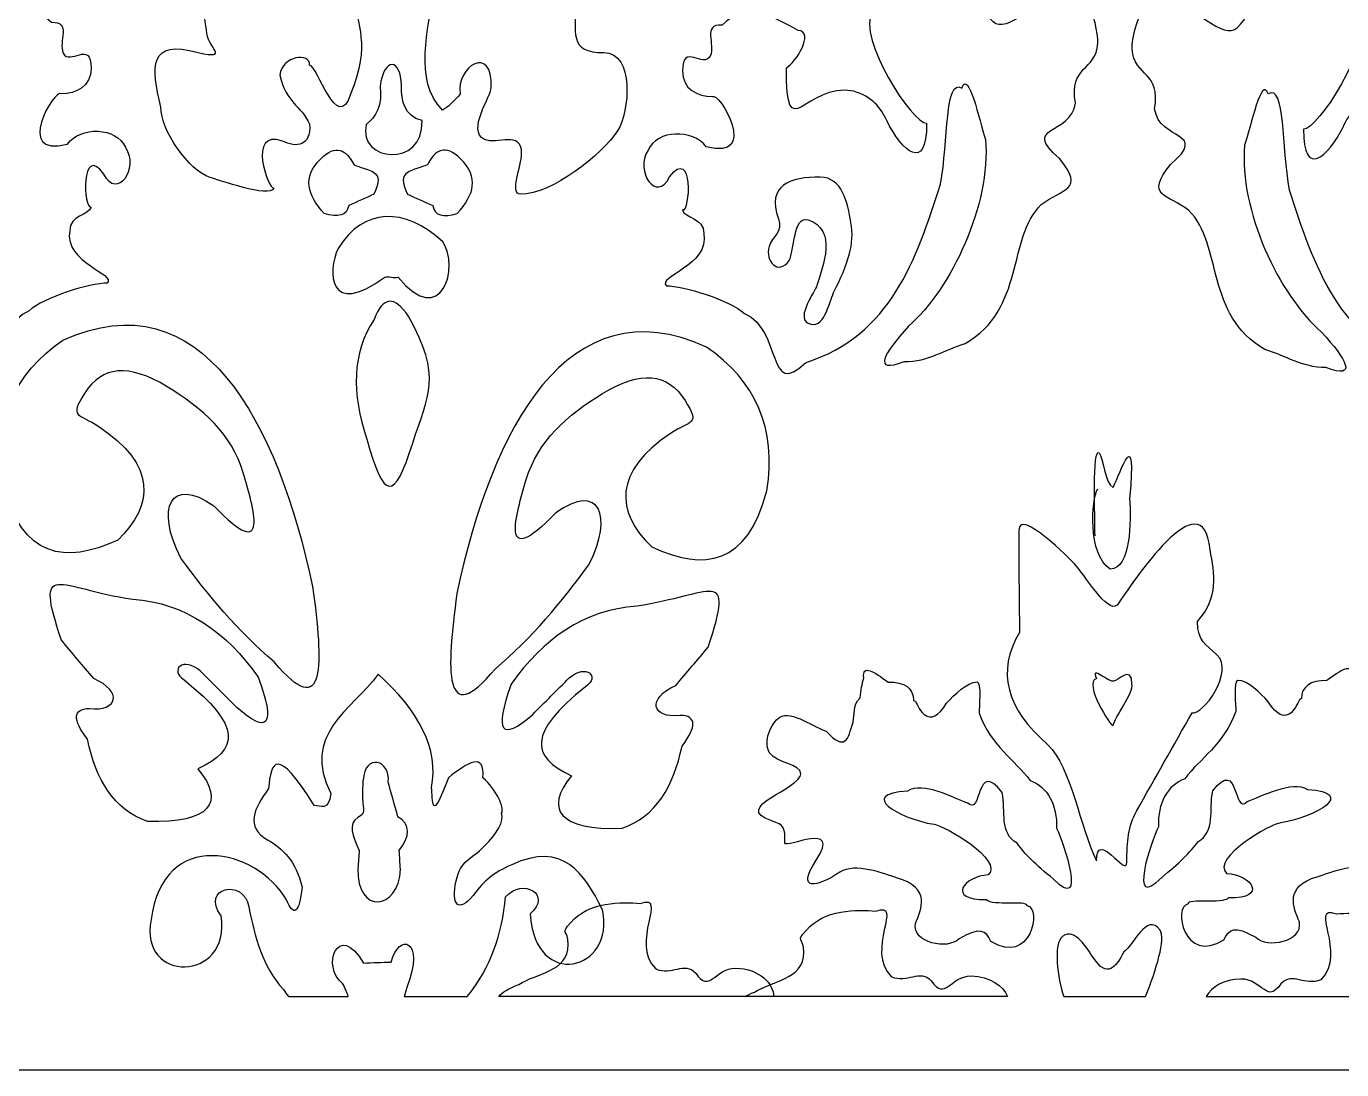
# Model space of a CAD drawing. Header units: centimetres. Extents: x 14.4 to 27, y -9 to -1.5.
# Drawn here: x 19.685 to 23.296, y -9 to -6.135 of the extents above; entities that cross this region are included whole.
import ezdxf

# ---------------------------------------------------------------- set-up
doc = ezdxf.new("R2010")
doc.units = ezdxf.units.CM
doc.header["$MEASUREMENT"] = 0
doc.layers.add('layer 1', color=7, linetype='Continuous')

msp = doc.modelspace()

# ---------------------------------------------------------------- linework, layer by layer
at = {"layer": 'layer 1', "color": 250, "lineweight": 30}
for points, knots in [([(14.66247, -9.00021), (14.66247, -9.00021), (14.39842, -9.00021), (14.39842, -9.00021), (14.39842, -9.00021), (14.39842, -9.00021), (14.39842, -1.48079), (14.39842, -1.48079), (14.39842, -1.48079), (14.39842, -1.48079), (26.99977, -1.48079), (26.99977, -1.48079), (26.99977, -1.48079), (26.99977, -1.48079), (26.99977, -9.00021), (26.99977, -9.00021), (26.99977, -9.00021), (26.99977, -9.00021), (14.66247, -9.00021), (14.66247, -9.00021)], [0, 0, 0, 0, 0.1666667, 0.1666667, 0.1666667, 0.1666667, 0.3333333, 0.3333333, 0.3333333, 0.3333333, 0.5, 0.5, 0.5, 0.5, 0.6666667, 0.6666667, 0.6666667, 0.6666667, 1, 1, 1, 1]), ([(20.80037, -6.04131), (20.79222, -6.13597), (20.74493, -6.28447), (20.82742, -6.36452), (20.82742, -6.36452), (20.84135, -6.35728), (20.85843, -6.34015), (20.87577, -6.32095), (20.87577, -6.32095), (20.86292, -6.24376), (20.96723, -6.1825), (20.96104, -6.30284), (20.96104, -6.30284), (20.96104, -6.32774), (20.89293, -6.42053), (20.94247, -6.44543), (20.94247, -6.44543), (20.97651, -6.46099), (21.04461, -6.41854), (21.04461, -6.48389), (21.04461, -6.48389), (21.04461, -6.51812), (21.01056, -6.59592), (21.04152, -6.59592), (21.04152, -6.59592), (21.12819, -6.59592), (21.26439, -6.48701), (21.30773, -6.42165), (21.30773, -6.42165), (21.34178, -6.36875), (21.35417, -6.20693), (21.27058, -6.20693), (21.27058, -6.20693), (21.17153, -6.20693), (21.1932, -6.15403), (21.1932, -6.05756), (21.1932, -6.05756), (21.1932, -6.00466), (21.13438, -6.04512), (21.11272, -6.06068), (21.11272, -6.06068), (21.03533, -6.11358), (21.01675, -5.99532), (20.99509, -5.92686), (20.99509, -5.92686), (20.97961, -5.88018), (20.87127, -6.01711), (20.82173, -5.91753), (20.82173, -5.91753), (20.79079, -5.85218), (20.75983, -5.82417), (20.7103, -5.77438), (20.7103, -5.77438), (20.66077, -5.72459), (20.58648, -5.86151), (20.571, -5.89263), (20.571, -5.89263), (20.54005, -5.95798), (20.51218, -5.97665), (20.44099, -5.92998), (20.44099, -5.92998), (20.39146, -5.89886), (20.31717, -5.9891), (20.31717, -6.02955), (20.31717, -6.02955), (20.28262, -6.11976), (20.13784, -5.88739), (20.17929, -6.1447), (20.17929, -6.1447), (20.17929, -6.19449), (20.24906, -6.2256), (20.1562, -6.20693), (20.1562, -6.20693), (20.0213, -6.1676), (20.02703, -6.24588), (20.05405, -6.3563), (20.05405, -6.3563), (20.05405, -6.42165), (20.13143, -6.53057), (20.18716, -6.54924), (20.18716, -6.54924), (20.21192, -6.55547), (20.35208, -6.60755), (20.36446, -6.57954), (20.36446, -6.57954), (20.34943, -6.58416), (20.28896, -6.41634), (20.38837, -6.44966), (20.38837, -6.44966), (20.42489, -6.46835), (20.46733, -6.46552), (20.46235, -6.40329), (20.46235, -6.40329), (20.43759, -6.35039), (20.39907, -6.34641), (20.3805, -6.26861), (20.3805, -6.26861), (20.38704, -6.2139), (20.46532, -6.20702), (20.46266, -6.24116), (20.46266, -6.24116), (20.48432, -6.24116), (20.53807, -6.43267), (20.57521, -6.32064), (20.57521, -6.32064), (20.63134, -6.17854), (20.59201, -6.14007), (20.58338, -6.042), (20.58338, -6.042), (20.58338, -5.9113), (20.80037, -5.96818), (20.80037, -6.04131)], [0, 0, 0, 0, 0.0344828, 0.0344828, 0.0344828, 0.0344828, 0.0689655, 0.0689655, 0.0689655, 0.0689655, 0.1034483, 0.1034483, 0.1034483, 0.1034483, 0.137931, 0.137931, 0.137931, 0.137931, 0.1724138, 0.1724138, 0.1724138, 0.1724138, 0.2068966, 0.2068966, 0.2068966, 0.2068966, 0.2413793, 0.2413793, 0.2413793, 0.2413793, 0.2758621, 0.2758621, 0.2758621, 0.2758621, 0.3103448, 0.3103448, 0.3103448, 0.3103448, 0.3448276, 0.3448276, 0.3448276, 0.3448276, 0.3793103, 0.3793103, 0.3793103, 0.3793103, 0.4137931, 0.4137931, 0.4137931, 0.4137931, 0.4482759, 0.4482759, 0.4482759, 0.4482759, 0.4827586, 0.4827586, 0.4827586, 0.4827586, 0.5172414, 0.5172414, 0.5172414, 0.5172414, 0.5517241, 0.5517241, 0.5517241, 0.5517241, 0.5862069, 0.5862069, 0.5862069, 0.5862069, 0.6206897, 0.6206897, 0.6206897, 0.6206897, 0.6551724, 0.6551724, 0.6551724, 0.6551724, 0.6896552, 0.6896552, 0.6896552, 0.6896552, 0.7241379, 0.7241379, 0.7241379, 0.7241379, 0.7586207, 0.7586207, 0.7586207, 0.7586207, 0.7931034, 0.7931034, 0.7931034, 0.7931034, 0.8275862, 0.8275862, 0.8275862, 0.8275862, 0.862069, 0.862069, 0.862069, 0.862069, 0.8965517, 0.8965517, 0.8965517, 0.8965517, 0.9310345, 0.9310345, 0.9310345, 0.9310345, 1, 1, 1, 1]), ([(19.21891, -5.8389), (19.22479, -5.85945), (19.23361, -5.92989), (19.21891, -5.94457), (19.21891, -5.94457), (19.19245, -5.97098), (19.17187, -5.90641), (19.14541, -5.93283), (19.14541, -5.93283), (19.10131, -5.97685), (19.06015, -6.06491), (19.01017, -6.1148), (19.01017, -6.1148), (18.97489, -6.15003), (18.88081, -6.0561), (18.84553, -6.03262), (18.84553, -6.03262), (18.76615, -5.97979), (18.72205, -6.11187), (18.72205, -6.17351), (18.72205, -6.17351), (18.72833, -6.25152), (18.80261, -6.23436), (18.78379, -6.33787), (18.78379, -6.33787), (18.79767, -6.42887), (18.93508, -6.39657), (18.82789, -6.49049), (18.82789, -6.49049), (18.75537, -6.57894), (18.82038, -6.57183), (18.87787, -6.6167), (18.87787, -6.6167), (18.97195, -6.71063), (18.92197, -6.90434), (19.08661, -6.99826), (19.08661, -6.99826), (19.14541, -7.01588), (19.18657, -7.04816), (19.25419, -7.04816), (19.25419, -7.04816), (19.34289, -7.08167), (19.31117, -7.02647), (19.24208, -6.95068), (19.24208, -6.95068), (19.12491, -6.84838), (19.01563, -6.61658), (19.03075, -6.43766), (19.03075, -6.43766), (19.04839, -6.38483), (19.07779, -6.24395), (19.09543, -6.29678), (19.09543, -6.29678), (19.1433, -6.26736), (19.13251, -6.44249), (19.15423, -6.56094), (19.15423, -6.56094), (19.22185, -6.76933), (19.28947, -6.97478), (19.52467, -7.0511), (19.52467, -7.0511), (19.63172, -7.1535), (19.58784, -6.96132), (19.69224, -6.91608), (19.69224, -6.91608), (19.73266, -6.87912), (19.86054, -6.83948), (19.90686, -6.83977), (19.90686, -6.83977), (19.93399, -6.81541), (19.78838, -6.7842), (19.80397, -6.69595), (19.80397, -6.69595), (19.80397, -6.65192), (19.85689, -6.65486), (19.86277, -6.63138), (19.86277, -6.63138), (19.84194, -6.63969), (19.83263, -6.45381), (19.89805, -6.54039), (19.89805, -6.54039), (19.93332, -6.61377), (19.99506, -6.52571), (19.95685, -6.46701), (19.95685, -6.46701), (19.93332, -6.41139), (19.83336, -6.40804), (19.79809, -6.45821), (19.79809, -6.45821), (19.64653, -6.49768), (19.76395, -6.30379), (19.78044, -6.32026), (19.78044, -6.32026), (19.8216, -6.32026), (19.86277, -6.29971), (19.86277, -6.24982), (19.86277, -6.24982), (19.86277, -6.17057), (19.80397, -6.24395), (19.78633, -6.20873), (19.78633, -6.20873), (19.77163, -6.17644), (19.80985, -6.12067), (19.75399, -6.12361), (19.75399, -6.12361), (19.6844, -6.05713), (19.61482, -6.10095), (19.54525, -6.13828), (19.54525, -6.13828), (19.49879, -6.14239), (19.55152, -6.22712), (19.57759, -6.24101), (19.57759, -6.24101), (19.57758, -6.46728), (19.5276, -6.27902), (19.39237, -6.30558), (19.39237, -6.30558), (19.34239, -6.32026), (19.31887, -6.34961), (19.30123, -6.38777), (19.30123, -6.38777), (19.26007, -6.46995), (19.19245, -6.53159), (19.19245, -6.39364), (19.19245, -6.39364), (19.23072, -6.39537), (19.38361, -6.16205), (19.34239, -6.08545), (19.34239, -6.08545), (19.37075, -6.02624), (19.36085, -5.8496), (19.21891, -5.8389)], [0, 0, 0, 0, 0.0294118, 0.0294118, 0.0294118, 0.0294118, 0.0588235, 0.0588235, 0.0588235, 0.0588235, 0.0882353, 0.0882353, 0.0882353, 0.0882353, 0.1176471, 0.1176471, 0.1176471, 0.1176471, 0.1470588, 0.1470588, 0.1470588, 0.1470588, 0.1764706, 0.1764706, 0.1764706, 0.1764706, 0.2058824, 0.2058824, 0.2058824, 0.2058824, 0.2352941, 0.2352941, 0.2352941, 0.2352941, 0.2647059, 0.2647059, 0.2647059, 0.2647059, 0.2941176, 0.2941176, 0.2941176, 0.2941176, 0.3235294, 0.3235294, 0.3235294, 0.3235294, 0.3529412, 0.3529412, 0.3529412, 0.3529412, 0.3823529, 0.3823529, 0.3823529, 0.3823529, 0.4117647, 0.4117647, 0.4117647, 0.4117647, 0.4411765, 0.4411765, 0.4411765, 0.4411765, 0.4705882, 0.4705882, 0.4705882, 0.4705882, 0.5, 0.5, 0.5, 0.5, 0.5294118, 0.5294118, 0.5294118, 0.5294118, 0.5588235, 0.5588235, 0.5588235, 0.5588235, 0.5882353, 0.5882353, 0.5882353, 0.5882353, 0.6176471, 0.6176471, 0.6176471, 0.6176471, 0.6470588, 0.6470588, 0.6470588, 0.6470588, 0.6764706, 0.6764706, 0.6764706, 0.6764706, 0.7058824, 0.7058824, 0.7058824, 0.7058824, 0.7352941, 0.7352941, 0.7352941, 0.7352941, 0.7647059, 0.7647059, 0.7647059, 0.7647059, 0.7941176, 0.7941176, 0.7941176, 0.7941176, 0.8235294, 0.8235294, 0.8235294, 0.8235294, 0.8529412, 0.8529412, 0.8529412, 0.8529412, 0.8823529, 0.8823529, 0.8823529, 0.8823529, 0.9117647, 0.9117647, 0.9117647, 0.9117647, 0.9411765, 0.9411765, 0.9411765, 0.9411765, 1, 1, 1, 1]), ([(22.12986, -5.84637), (22.12398, -5.86691), (22.11516, -5.93735), (22.12986, -5.95203), (22.12986, -5.95203), (22.15632, -5.97845), (22.1769, -5.91387), (22.20336, -5.94029), (22.20336, -5.94029), (22.24746, -5.98432), (22.28862, -6.07237), (22.3386, -6.12227), (22.3386, -6.12227), (22.37388, -6.15749), (22.46796, -6.06356), (22.50323, -6.04008), (22.50323, -6.04008), (22.58262, -5.98725), (22.62672, -6.11933), (22.62672, -6.18097), (22.62672, -6.18097), (22.62045, -6.25898), (22.54616, -6.24182), (22.56498, -6.34533), (22.56498, -6.34533), (22.5511, -6.43633), (22.4137, -6.40403), (22.52088, -6.49796), (22.52088, -6.49796), (22.59339, -6.5864), (22.52839, -6.57929), (22.4709, -6.62417), (22.4709, -6.62417), (22.37681, -6.71809), (22.4268, -6.91181), (22.26216, -7.00573), (22.26216, -7.00573), (22.20336, -7.02334), (22.1622, -7.05563), (22.09458, -7.05563), (22.09458, -7.05563), (22.00588, -7.08913), (22.03761, -7.03393), (22.10669, -6.95815), (22.10669, -6.95815), (22.22385, -6.85584), (22.33313, -6.62404), (22.31802, -6.44513), (22.31802, -6.44513), (22.30038, -6.39229), (22.27098, -6.25141), (22.25334, -6.30424), (22.25334, -6.30424), (22.20547, -6.27482), (22.21626, -6.44996), (22.19454, -6.5684), (22.19454, -6.5684), (22.12692, -6.77679), (22.0593, -6.98225), (21.8241, -7.05856), (21.8241, -7.05856), (21.71706, -7.16096), (21.76093, -6.96878), (21.65652, -6.92354), (21.65652, -6.92354), (21.61611, -6.88659), (21.48823, -6.84694), (21.4419, -6.84723), (21.4419, -6.84723), (21.41478, -6.82288), (21.56039, -6.79166), (21.5448, -6.70341), (21.5448, -6.70341), (21.5448, -6.65939), (21.49188, -6.66232), (21.486, -6.63884), (21.486, -6.63884), (21.50684, -6.64716), (21.51615, -6.46127), (21.45072, -6.54785), (21.45072, -6.54785), (21.41544, -6.62123), (21.3537, -6.53318), (21.39192, -6.47448), (21.39192, -6.47448), (21.41544, -6.41886), (21.51541, -6.4155), (21.55068, -6.46567), (21.55068, -6.46567), (21.70224, -6.50515), (21.58482, -6.31125), (21.56832, -6.32772), (21.56832, -6.32772), (21.52716, -6.32772), (21.486, -6.30718), (21.486, -6.25728), (21.486, -6.25728), (21.486, -6.17803), (21.5448, -6.25141), (21.56245, -6.21619), (21.56245, -6.21619), (21.57714, -6.1839), (21.53892, -6.12814), (21.59478, -6.13107), (21.59478, -6.13107), (21.66436, -6.06459), (21.73394, -6.10842), (21.80352, -6.14575), (21.80352, -6.14575), (21.84998, -6.14986), (21.79725, -6.23458), (21.77118, -6.24847), (21.77118, -6.24847), (21.77118, -6.47475), (21.82116, -6.28649), (21.9564, -6.31305), (21.9564, -6.31305), (22.00638, -6.32772), (22.0299, -6.35707), (22.04754, -6.39523), (22.04754, -6.39523), (22.0887, -6.47741), (22.15632, -6.53905), (22.15632, -6.4011), (22.15632, -6.4011), (22.11806, -6.40284), (21.96516, -6.16951), (22.00638, -6.09292), (22.00638, -6.09292), (21.97802, -6.0337), (21.98792, -5.85706), (22.12986, -5.84637)], [0, 0, 0, 0, 0.0294118, 0.0294118, 0.0294118, 0.0294118, 0.0588235, 0.0588235, 0.0588235, 0.0588235, 0.0882353, 0.0882353, 0.0882353, 0.0882353, 0.1176471, 0.1176471, 0.1176471, 0.1176471, 0.1470588, 0.1470588, 0.1470588, 0.1470588, 0.1764706, 0.1764706, 0.1764706, 0.1764706, 0.2058824, 0.2058824, 0.2058824, 0.2058824, 0.2352941, 0.2352941, 0.2352941, 0.2352941, 0.2647059, 0.2647059, 0.2647059, 0.2647059, 0.2941176, 0.2941176, 0.2941176, 0.2941176, 0.3235294, 0.3235294, 0.3235294, 0.3235294, 0.3529412, 0.3529412, 0.3529412, 0.3529412, 0.3823529, 0.3823529, 0.3823529, 0.3823529, 0.4117647, 0.4117647, 0.4117647, 0.4117647, 0.4411765, 0.4411765, 0.4411765, 0.4411765, 0.4705882, 0.4705882, 0.4705882, 0.4705882, 0.5, 0.5, 0.5, 0.5, 0.5294118, 0.5294118, 0.5294118, 0.5294118, 0.5588235, 0.5588235, 0.5588235, 0.5588235, 0.5882353, 0.5882353, 0.5882353, 0.5882353, 0.6176471, 0.6176471, 0.6176471, 0.6176471, 0.6470588, 0.6470588, 0.6470588, 0.6470588, 0.6764706, 0.6764706, 0.6764706, 0.6764706, 0.7058824, 0.7058824, 0.7058824, 0.7058824, 0.7352941, 0.7352941, 0.7352941, 0.7352941, 0.7647059, 0.7647059, 0.7647059, 0.7647059, 0.7941176, 0.7941176, 0.7941176, 0.7941176, 0.8235294, 0.8235294, 0.8235294, 0.8235294, 0.8529412, 0.8529412, 0.8529412, 0.8529412, 0.8823529, 0.8823529, 0.8823529, 0.8823529, 0.9117647, 0.9117647, 0.9117647, 0.9117647, 0.9411765, 0.9411765, 0.9411765, 0.9411765, 1, 1, 1, 1]), ([(23.21712, -5.86264), (23.22299, -5.88318), (23.23182, -5.95363), (23.21712, -5.9683), (23.21712, -5.9683), (23.19066, -5.99472), (23.17008, -5.93014), (23.14361, -5.95656), (23.14361, -5.95656), (23.09952, -6.00059), (23.05836, -6.08864), (23.00838, -6.13854), (23.00838, -6.13854), (22.9731, -6.17376), (22.87902, -6.07984), (22.84374, -6.05635), (22.84374, -6.05635), (22.76436, -6.00352), (22.72026, -6.1356), (22.72026, -6.19724), (22.72026, -6.19724), (22.72653, -6.27525), (22.80082, -6.25809), (22.782, -6.3616), (22.782, -6.3616), (22.79587, -6.4526), (22.93328, -6.4203), (22.8261, -6.51423), (22.8261, -6.51423), (22.75358, -6.60267), (22.81859, -6.59556), (22.87608, -6.64044), (22.87608, -6.64044), (22.97016, -6.73436), (22.92018, -6.92808), (23.08482, -7.022), (23.08482, -7.022), (23.14361, -7.03961), (23.18477, -7.0719), (23.2524, -7.0719), (23.2524, -7.0719), (23.34109, -7.10541), (23.30937, -7.0502), (23.24028, -6.97442), (23.24028, -6.97442), (23.12312, -6.87212), (23.01384, -6.64031), (23.02896, -6.4614), (23.02896, -6.4614), (23.0466, -6.40857), (23.076, -6.26768), (23.09363, -6.32051), (23.09363, -6.32051), (23.1415, -6.29109), (23.13072, -6.46623), (23.15244, -6.58467), (23.15244, -6.58467), (23.22006, -6.79306), (23.28767, -6.99852), (23.52288, -7.07483), (23.52288, -7.07483), (23.62992, -7.17724), (23.58605, -6.98505), (23.69045, -6.93982), (23.69045, -6.93982), (23.73087, -6.90286), (23.85874, -6.86322), (23.90508, -6.8635), (23.90508, -6.8635), (23.9322, -6.83915), (23.78659, -6.80793), (23.80218, -6.71969), (23.80218, -6.71969), (23.80218, -6.67566), (23.85509, -6.67859), (23.86097, -6.65511), (23.86097, -6.65511), (23.84014, -6.66343), (23.83083, -6.47754), (23.89625, -6.56412), (23.89625, -6.56412), (23.93154, -6.6375), (23.99328, -6.54945), (23.95506, -6.49075), (23.95506, -6.49075), (23.93154, -6.43513), (23.83157, -6.43177), (23.79629, -6.48194), (23.79629, -6.48194), (23.64474, -6.52142), (23.76216, -6.32752), (23.77866, -6.34399), (23.77866, -6.34399), (23.81981, -6.34399), (23.86097, -6.32345), (23.86097, -6.27355), (23.86097, -6.27355), (23.86097, -6.1943), (23.80218, -6.26768), (23.78453, -6.23246), (23.78453, -6.23246), (23.76983, -6.20017), (23.80805, -6.14441), (23.75219, -6.14734), (23.75219, -6.14734), (23.68262, -6.08087), (23.61303, -6.12469), (23.54346, -6.16202), (23.54346, -6.16202), (23.497, -6.16613), (23.54973, -6.25085), (23.5758, -6.26475), (23.5758, -6.26475), (23.5758, -6.49102), (23.52581, -6.30276), (23.39058, -6.32932), (23.39058, -6.32932), (23.3406, -6.34399), (23.31708, -6.37335), (23.29944, -6.4115), (23.29944, -6.4115), (23.25828, -6.49368), (23.19066, -6.55532), (23.19066, -6.41737), (23.19066, -6.41737), (23.22892, -6.41911), (23.38182, -6.18578), (23.3406, -6.10919), (23.3406, -6.10919), (23.36896, -6.04997), (23.35905, -5.87333), (23.21712, -5.86264)], [0, 0, 0, 0, 0.0294118, 0.0294118, 0.0294118, 0.0294118, 0.0588235, 0.0588235, 0.0588235, 0.0588235, 0.0882353, 0.0882353, 0.0882353, 0.0882353, 0.1176471, 0.1176471, 0.1176471, 0.1176471, 0.1470588, 0.1470588, 0.1470588, 0.1470588, 0.1764706, 0.1764706, 0.1764706, 0.1764706, 0.2058824, 0.2058824, 0.2058824, 0.2058824, 0.2352941, 0.2352941, 0.2352941, 0.2352941, 0.2647059, 0.2647059, 0.2647059, 0.2647059, 0.2941176, 0.2941176, 0.2941176, 0.2941176, 0.3235294, 0.3235294, 0.3235294, 0.3235294, 0.3529412, 0.3529412, 0.3529412, 0.3529412, 0.3823529, 0.3823529, 0.3823529, 0.3823529, 0.4117647, 0.4117647, 0.4117647, 0.4117647, 0.4411765, 0.4411765, 0.4411765, 0.4411765, 0.4705882, 0.4705882, 0.4705882, 0.4705882, 0.5, 0.5, 0.5, 0.5, 0.5294118, 0.5294118, 0.5294118, 0.5294118, 0.5588235, 0.5588235, 0.5588235, 0.5588235, 0.5882353, 0.5882353, 0.5882353, 0.5882353, 0.6176471, 0.6176471, 0.6176471, 0.6176471, 0.6470588, 0.6470588, 0.6470588, 0.6470588, 0.6764706, 0.6764706, 0.6764706, 0.6764706, 0.7058824, 0.7058824, 0.7058824, 0.7058824, 0.7352941, 0.7352941, 0.7352941, 0.7352941, 0.7647059, 0.7647059, 0.7647059, 0.7647059, 0.7941176, 0.7941176, 0.7941176, 0.7941176, 0.8235294, 0.8235294, 0.8235294, 0.8235294, 0.8529412, 0.8529412, 0.8529412, 0.8529412, 0.8823529, 0.8823529, 0.8823529, 0.8823529, 0.9117647, 0.9117647, 0.9117647, 0.9117647, 0.9411765, 0.9411765, 0.9411765, 0.9411765, 1, 1, 1, 1]), ([(20.71444, -6.29802), (20.71499, -6.34095), (20.72163, -6.38018), (20.77113, -6.39359), (20.77113, -6.39359), (20.77537, -6.52665), (20.59462, -6.50605), (20.61755, -6.40462), (20.61755, -6.40462), (20.64407, -6.38502), (20.66357, -6.34887), (20.65595, -6.29986), (20.65595, -6.29986), (20.6663, -6.21776), (20.71445, -6.22205), (20.71444, -6.29802)], [0, 0, 0, 0, 0.2, 0.2, 0.2, 0.2, 0.4, 0.4, 0.4, 0.4, 0.6, 0.6, 0.6, 0.6, 1, 1, 1, 1]), ([(20.58442, -6.51489), (20.5625, -6.47292), (20.53447, -6.457), (20.49301, -6.49835), (20.49301, -6.49835), (20.44121, -6.55104), (20.45644, -6.59637), (20.50216, -6.64906), (20.50216, -6.64906), (20.54177, -6.65886), (20.56432, -6.65641), (20.5698, -6.62701), (20.5698, -6.62701), (20.59296, -6.61659), (20.61612, -6.60618), (20.63928, -6.59577), (20.63928, -6.59577), (20.65028, -6.56841), (20.66469, -6.54011), (20.62099, -6.52776), (20.62099, -6.52776), (20.62099, -6.52776), (20.58808, -6.51673), (20.58442, -6.51489)], [0, 0, 0, 0, 0.1428571, 0.1428571, 0.1428571, 0.1428571, 0.2857143, 0.2857143, 0.2857143, 0.2857143, 0.4285714, 0.4285714, 0.4285714, 0.4285714, 0.5714286, 0.5714286, 0.5714286, 0.5714286, 0.7142857, 0.7142857, 0.7142857, 0.7142857, 1, 1, 1, 1]), ([(20.78575, -6.51489), (20.80768, -6.47292), (20.83571, -6.457), (20.87716, -6.49835), (20.87716, -6.49835), (20.92897, -6.55104), (20.91373, -6.59637), (20.86802, -6.64906), (20.86802, -6.64906), (20.8284, -6.65886), (20.80585, -6.65641), (20.80037, -6.62701), (20.80037, -6.62701), (20.77722, -6.61659), (20.75406, -6.60618), (20.7309, -6.59577), (20.7309, -6.59577), (20.7199, -6.56841), (20.70549, -6.54011), (20.74918, -6.52776), (20.74918, -6.52776), (20.74918, -6.52776), (20.78209, -6.51673), (20.78575, -6.51489)], [0, 0, 0, 0, 0.1428571, 0.1428571, 0.1428571, 0.1428571, 0.2857143, 0.2857143, 0.2857143, 0.2857143, 0.4285714, 0.4285714, 0.4285714, 0.4285714, 0.5714286, 0.5714286, 0.5714286, 0.5714286, 0.7142857, 0.7142857, 0.7142857, 0.7142857, 1, 1, 1, 1]), ([(21.94868, -6.6733), (21.95892, -6.73325), (21.94126, -6.78565), (21.90098, -6.86608), (21.90098, -6.86608), (21.88723, -6.89505), (21.87501, -6.97129), (21.83072, -6.94995), (21.83072, -6.94995), (21.79711, -6.93317), (21.85058, -6.86303), (21.85516, -6.84626), (21.85516, -6.84626), (21.87196, -6.79289), (21.91167, -6.69225), (21.83072, -6.66633), (21.83072, -6.66633), (21.78948, -6.65261), (21.79406, -6.75325), (21.77879, -6.77764), (21.77879, -6.77764), (21.74976, -6.82034), (21.71159, -6.77917), (21.7238, -6.73952), (21.7238, -6.73952), (21.73297, -6.70903), (21.76199, -6.7014), (21.74976, -6.66328), (21.74976, -6.66328), (21.71517, -6.57013), (21.78328, -6.54816), (21.86423, -6.54889), (21.86423, -6.54889), (21.92456, -6.54941), (21.93933, -6.61862), (21.94868, -6.6733)], [0, 0, 0, 0, 0.1, 0.1, 0.1, 0.1, 0.2, 0.2, 0.2, 0.2, 0.3, 0.3, 0.3, 0.3, 0.4, 0.4, 0.4, 0.4, 0.5, 0.5, 0.5, 0.5, 0.6, 0.6, 0.6, 0.6, 0.7, 0.7, 0.7, 0.7, 0.8, 0.8, 0.8, 0.8, 1, 1, 1, 1]), ([(20.66874, -6.82367), (20.51437, -6.93738), (20.51091, -6.8079), (20.54077, -6.74463), (20.54077, -6.74463), (20.6109, -6.63238), (20.72286, -6.62985), (20.8278, -6.72626), (20.8278, -6.72626), (20.87625, -6.794), (20.82441, -6.96979), (20.70531, -6.82367), (20.70531, -6.82367), (20.69494, -6.82673), (20.6791, -6.82061), (20.66874, -6.82367)], [0, 0, 0, 0, 0.2, 0.2, 0.2, 0.2, 0.4, 0.4, 0.4, 0.4, 0.6, 0.6, 0.6, 0.6, 1, 1, 1, 1]), ([(20.47075, -7.67346), (20.3752, -7.22216), (20.16712, -6.82263), (19.78532, -6.99668), (19.78532, -6.99668), (19.651, -7.0888), (19.59325, -7.21914), (19.61961, -7.39147), (19.61961, -7.39147), (19.67421, -7.59517), (19.79097, -7.61271), (19.93597, -7.54562), (19.93597, -7.54562), (20.03702, -7.44838), (20.04077, -7.33778), (19.88425, -7.23389), (19.88425, -7.23389), (19.82882, -7.1971), (19.80139, -7.21164), (19.84464, -7.14299), (19.84464, -7.14299), (19.89269, -7.06677), (19.96587, -7.06046), (20.07155, -7.12452), (20.07155, -7.12452), (20.16824, -7.18355), (20.24896, -7.25418), (20.28032, -7.36063), (20.28032, -7.36063), (20.30803, -7.45466), (20.35775, -7.61732), (20.19959, -7.45162), (20.19959, -7.45162), (20.07972, -7.36768), (20.03902, -7.45779), (20.10902, -7.59489), (20.10902, -7.59489), (20.18232, -7.69609), (20.26582, -7.79567), (20.3653, -7.88025), (20.3653, -7.88025), (20.50758, -8.05037), (20.49988, -7.88582), (20.47075, -7.67346)], [0, 0, 0, 0, 0.0833333, 0.0833333, 0.0833333, 0.0833333, 0.1666667, 0.1666667, 0.1666667, 0.1666667, 0.25, 0.25, 0.25, 0.25, 0.3333333, 0.3333333, 0.3333333, 0.3333333, 0.4166667, 0.4166667, 0.4166667, 0.4166667, 0.5, 0.5, 0.5, 0.5, 0.5833333, 0.5833333, 0.5833333, 0.5833333, 0.6666667, 0.6666667, 0.6666667, 0.6666667, 0.75, 0.75, 0.75, 0.75, 0.8333333, 0.8333333, 0.8333333, 0.8333333, 1, 1, 1, 1]), ([(20.86691, -7.69245), (20.96247, -7.24115), (21.17054, -6.84161), (21.55234, -7.01567), (21.55234, -7.01567), (21.68667, -7.10779), (21.74442, -7.23813), (21.71806, -7.41046), (21.71806, -7.41046), (21.66345, -7.61416), (21.54671, -7.63169), (21.4017, -7.56461), (21.4017, -7.56461), (21.30064, -7.46737), (21.29689, -7.35677), (21.45341, -7.25288), (21.45341, -7.25288), (21.50885, -7.21608), (21.53627, -7.23063), (21.49302, -7.16198), (21.49302, -7.16198), (21.44498, -7.08576), (21.37179, -7.07945), (21.26612, -7.14351), (21.26612, -7.14351), (21.16943, -7.20254), (21.08871, -7.27316), (21.05734, -7.37962), (21.05734, -7.37962), (21.02964, -7.47365), (20.97992, -7.63631), (21.13807, -7.47061), (21.13807, -7.47061), (21.25795, -7.38667), (21.29865, -7.47678), (21.22866, -7.61388), (21.22866, -7.61388), (21.15535, -7.71508), (21.07184, -7.81466), (20.97236, -7.89924), (20.97236, -7.89924), (20.83008, -8.06936), (20.83779, -7.90481), (20.86691, -7.69245)], [0, 0, 0, 0, 0.0833333, 0.0833333, 0.0833333, 0.0833333, 0.1666667, 0.1666667, 0.1666667, 0.1666667, 0.25, 0.25, 0.25, 0.25, 0.3333333, 0.3333333, 0.3333333, 0.3333333, 0.4166667, 0.4166667, 0.4166667, 0.4166667, 0.5, 0.5, 0.5, 0.5, 0.5833333, 0.5833333, 0.5833333, 0.5833333, 0.6666667, 0.6666667, 0.6666667, 0.6666667, 0.75, 0.75, 0.75, 0.75, 0.8333333, 0.8333333, 0.8333333, 0.8333333, 1, 1, 1, 1]), ([(20.63949, -6.93946), (20.66386, -6.87574), (20.69555, -6.8733), (20.73456, -6.9321), (20.73456, -6.9321), (20.8268, -7.09762), (20.78842, -7.14535), (20.74568, -7.2793), (20.74568, -7.2793), (20.69357, -7.44264), (20.667, -7.43494), (20.61938, -7.26844), (20.61938, -7.26844), (20.5781, -7.1427), (20.5784, -7.03089), (20.63949, -6.93946)], [0, 0, 0, 0, 0.2, 0.2, 0.2, 0.2, 0.4, 0.4, 0.4, 0.4, 0.6, 0.6, 0.6, 0.6, 1, 1, 1, 1]), ([(22.61853, -7.53414), (22.61853, -7.48857), (22.61092, -7.28729), (22.62994, -7.30628), (22.62994, -7.30628), (22.64135, -7.31767), (22.64516, -7.38983), (22.66798, -7.40122), (22.66798, -7.40122), (22.69085, -7.35545), (22.73272, -7.21988), (22.71363, -7.4316), (22.71363, -7.4316), (22.71743, -7.49236), (22.71743, -7.62528), (22.66037, -7.62528), (22.66037, -7.62528), (22.59717, -7.58477), (22.60879, -7.43329), (22.62613, -7.40502)], [0, 0, 0, 0, 0.1666667, 0.1666667, 0.1666667, 0.1666667, 0.3333333, 0.3333333, 0.3333333, 0.3333333, 0.5, 0.5, 0.5, 0.5, 0.6666667, 0.6666667, 0.6666667, 0.6666667, 1, 1, 1, 1]), ([(22.62233, -8.42659), (22.57668, -8.33165), (22.55386, -8.17215), (22.48919, -8.10759), (22.48919, -8.10759), (22.3751, -8.00987), (22.34731, -7.90553), (22.41163, -7.7991), (22.41163, -7.7991), (22.40985, -7.69926), (22.40931, -7.61507), (22.40931, -7.51895), (22.40931, -7.51895), (22.40931, -7.45439), (22.55386, -7.6025), (22.56147, -7.61009), (22.56147, -7.61009), (22.58809, -7.63668), (22.65276, -7.75061), (22.67939, -7.72402), (22.67939, -7.72402), (22.71972, -7.66575), (22.91473, -7.36869), (22.93426, -7.57212), (22.93426, -7.57212), (22.94773, -7.64047), (22.95838, -7.70124), (22.90003, -7.76959), (22.90003, -7.76959), (22.90003, -7.82656), (22.92285, -7.83036), (22.95328, -7.86074), (22.95328, -7.86074), (23.00279, -7.90635), (22.91407, -8.02792), (22.88481, -8.02024), (22.88481, -8.02024), (22.83409, -8.11012), (22.78337, -8.2), (22.73265, -8.28988), (22.73265, -8.28988), (22.70983, -8.33165), (22.70602, -8.37343), (22.70602, -8.43039), (22.70602, -8.43039), (22.70602, -8.47596), (22.62233, -8.33545), (22.62233, -8.42659)], [0, 0, 0, 0, 0.0769231, 0.0769231, 0.0769231, 0.0769231, 0.1538462, 0.1538462, 0.1538462, 0.1538462, 0.2307692, 0.2307692, 0.2307692, 0.2307692, 0.3076923, 0.3076923, 0.3076923, 0.3076923, 0.3846154, 0.3846154, 0.3846154, 0.3846154, 0.4615385, 0.4615385, 0.4615385, 0.4615385, 0.5384615, 0.5384615, 0.5384615, 0.5384615, 0.6153846, 0.6153846, 0.6153846, 0.6153846, 0.6923077, 0.6923077, 0.6923077, 0.6923077, 0.7692308, 0.7692308, 0.7692308, 0.7692308, 0.8461538, 0.8461538, 0.8461538, 0.8461538, 1, 1, 1, 1]), ([(19.97692, -7.7082), (19.76955, -7.67699), (19.70597, -7.5942), (19.78109, -7.82072), (19.78109, -7.82072), (19.81068, -7.85634), (19.84027, -7.89028), (19.86987, -7.9259), (19.86987, -7.9259), (19.95009, -7.96099), (19.93662, -8.01789), (19.85811, -8.00802), (19.85811, -8.00802), (19.81271, -8.00943), (19.81097, -8.03766), (19.8529, -8.09273), (19.8529, -8.09273), (19.87577, -8.20284), (19.92398, -8.28523), (20.01739, -8.31821), (20.01739, -8.31821), (20.18961, -8.32422), (20.23234, -8.26541), (20.15601, -8.17418), (20.15601, -8.17418), (20.26874, -8.12144), (20.27725, -8.05633), (20.11792, -7.92981), (20.11792, -7.92981), (20.07623, -7.90148), (20.1162, -7.86481), (20.16231, -7.90505), (20.16231, -7.90505), (20.19581, -7.9385), (20.22932, -7.97195), (20.26283, -8.00541), (20.26283, -8.00541), (20.34959, -8.08156), (20.36917, -8.05375), (20.32158, -7.92199), (20.32158, -7.92199), (20.23444, -7.79917), (20.12317, -7.71826), (19.97692, -7.7082)], [0, 0, 0, 0, 0.0833333, 0.0833333, 0.0833333, 0.0833333, 0.1666667, 0.1666667, 0.1666667, 0.1666667, 0.25, 0.25, 0.25, 0.25, 0.3333333, 0.3333333, 0.3333333, 0.3333333, 0.4166667, 0.4166667, 0.4166667, 0.4166667, 0.5, 0.5, 0.5, 0.5, 0.5833333, 0.5833333, 0.5833333, 0.5833333, 0.6666667, 0.6666667, 0.6666667, 0.6666667, 0.75, 0.75, 0.75, 0.75, 0.8333333, 0.8333333, 0.8333333, 0.8333333, 1, 1, 1, 1]), ([(21.36075, -7.72719), (21.56811, -7.69598), (21.6317, -7.61319), (21.55658, -7.83971), (21.55658, -7.83971), (21.52698, -7.87533), (21.49739, -7.90926), (21.4678, -7.94489), (21.4678, -7.94489), (21.38757, -7.97998), (21.40105, -8.03688), (21.47955, -8.027), (21.47955, -8.027), (21.52496, -8.02841), (21.52669, -8.05665), (21.48478, -8.11172), (21.48478, -8.11172), (21.46191, -8.22183), (21.41368, -8.30422), (21.32028, -8.3372), (21.32028, -8.3372), (21.14806, -8.34321), (21.10532, -8.2844), (21.18167, -8.19317), (21.18167, -8.19317), (21.06892, -8.14043), (21.06042, -8.07532), (21.21975, -7.9488), (21.21975, -7.9488), (21.26143, -7.92046), (21.22147, -7.8838), (21.17536, -7.92404), (21.17536, -7.92404), (21.14185, -7.95749), (21.10834, -7.99094), (21.07484, -8.0244), (21.07484, -8.0244), (20.98808, -8.10054), (20.9685, -8.07274), (21.01609, -7.94098), (21.01609, -7.94098), (21.10324, -7.81816), (21.2145, -7.73725), (21.36075, -7.72719)], [0, 0, 0, 0, 0.0833333, 0.0833333, 0.0833333, 0.0833333, 0.1666667, 0.1666667, 0.1666667, 0.1666667, 0.25, 0.25, 0.25, 0.25, 0.3333333, 0.3333333, 0.3333333, 0.3333333, 0.4166667, 0.4166667, 0.4166667, 0.4166667, 0.5, 0.5, 0.5, 0.5, 0.5833333, 0.5833333, 0.5833333, 0.5833333, 0.6666667, 0.6666667, 0.6666667, 0.6666667, 0.75, 0.75, 0.75, 0.75, 0.8333333, 0.8333333, 0.8333333, 0.8333333, 1, 1, 1, 1]), ([(19.12093, -7.97172), (19.16889, -8.0496), (19.19733, -7.98628), (19.20637, -7.96624), (19.20637, -7.96624), (19.20813, -7.96536), (19.21178, -7.96549), (19.21174, -7.9634), (19.21174, -7.9634), (19.21112, -7.93215), (19.23663, -7.91187), (19.28166, -7.91389), (19.28166, -7.91389), (19.32037, -7.88477), (19.35272, -7.86343), (19.34818, -7.90227), (19.34818, -7.90227), (19.35331, -7.91779), (19.35607, -7.93719), (19.35814, -7.95741), (19.35814, -7.95741), (19.38086, -7.97889), (19.3717, -8.00267), (19.37769, -8.02339), (19.37769, -8.02339), (19.39184, -8.07249), (19.39874, -8.1045), (19.45181, -8.04849), (19.45181, -8.04849), (19.47908, -8.04117), (19.54816, -7.99), (19.57907, -8.01011), (19.57907, -8.01011), (19.60271, -8.02655), (19.62634, -8.07773), (19.60634, -8.1088), (19.60634, -8.1088), (19.58816, -8.13621), (19.52089, -8.13804), (19.52089, -8.16546), (19.52089, -8.16546), (19.52089, -8.20749), (19.71543, -8.25684), (19.60089, -8.29522), (19.60089, -8.29522), (19.56634, -8.30619), (19.56453, -8.3135), (19.56453, -8.35553), (19.56453, -8.35553), (19.56453, -8.37381), (19.40636, -8.29156), (19.47908, -8.40305), (19.47908, -8.40305), (19.53544, -8.48895), (19.47726, -8.47799), (19.41363, -8.43595), (19.41363, -8.43595), (19.37181, -8.40854), (19.29364, -8.4396), (19.25546, -8.4524), (19.25546, -8.4524), (19.16395, -8.47859), (19.1894, -8.53708), (19.20637, -8.57668), (19.20637, -8.57668), (19.21607, -8.63029), (19.11789, -8.65039), (19.08638, -8.61871), (19.08638, -8.61871), (19.02662, -8.5853), (19.0143, -8.59519), (18.99911, -8.62602), (18.99911, -8.62602), (18.88944, -8.6948), (18.85786, -8.53342), (18.90094, -8.52733), (18.90094, -8.52733), (18.90094, -8.51088), (18.99366, -8.52916), (19.01184, -8.51088), (19.01184, -8.51088), (19.12232, -8.51322), (19.07445, -8.44647), (19.00639, -8.44326), (19.00639, -8.44326), (18.96263, -8.40183), (19.12772, -8.30707), (19.15546, -8.30436), (19.15546, -8.30436), (19.25379, -8.28809), (19.36578, -8.22107), (19.22819, -8.21297), (19.22819, -8.21297), (19.18637, -8.18556), (19.10093, -8.23308), (19.06274, -8.24587), (19.06274, -8.24587), (19.02367, -8.28561), (19.04186, -8.12204), (18.96821, -8.21663), (18.96821, -8.21663), (18.9575, -8.27081), (18.97719, -8.32726), (18.92738, -8.35656), (18.92738, -8.35656), (18.9067, -8.38525), (18.87635, -8.41611), (18.82821, -8.45423), (18.82821, -8.45423), (18.73321, -8.55184), (18.79987, -8.35384), (18.81913, -8.31532), (18.81913, -8.31532), (18.81721, -8.25065), (18.8427, -8.20194), (18.89185, -8.18373), (18.89185, -8.18373), (18.93517, -8.12525), (18.99639, -8.09235), (19.03184, -7.99914), (19.03184, -7.99914), (19.03184, -7.98452), (19.02456, -7.91324), (19.03729, -7.91324), (19.03729, -7.91324), (19.06456, -7.91324), (19.09911, -7.94796), (19.12093, -7.97172)], [0, 0, 0, 0, 0.030303, 0.030303, 0.030303, 0.030303, 0.0606061, 0.0606061, 0.0606061, 0.0606061, 0.0909091, 0.0909091, 0.0909091, 0.0909091, 0.1212121, 0.1212121, 0.1212121, 0.1212121, 0.1515152, 0.1515152, 0.1515152, 0.1515152, 0.1818182, 0.1818182, 0.1818182, 0.1818182, 0.2121212, 0.2121212, 0.2121212, 0.2121212, 0.2424242, 0.2424242, 0.2424242, 0.2424242, 0.2727273, 0.2727273, 0.2727273, 0.2727273, 0.3030303, 0.3030303, 0.3030303, 0.3030303, 0.3333333, 0.3333333, 0.3333333, 0.3333333, 0.3636364, 0.3636364, 0.3636364, 0.3636364, 0.3939394, 0.3939394, 0.3939394, 0.3939394, 0.4242424, 0.4242424, 0.4242424, 0.4242424, 0.4545455, 0.4545455, 0.4545455, 0.4545455, 0.4848485, 0.4848485, 0.4848485, 0.4848485, 0.5151515, 0.5151515, 0.5151515, 0.5151515, 0.5454545, 0.5454545, 0.5454545, 0.5454545, 0.5757576, 0.5757576, 0.5757576, 0.5757576, 0.6060606, 0.6060606, 0.6060606, 0.6060606, 0.6363636, 0.6363636, 0.6363636, 0.6363636, 0.6666667, 0.6666667, 0.6666667, 0.6666667, 0.6969697, 0.6969697, 0.6969697, 0.6969697, 0.7272727, 0.7272727, 0.7272727, 0.7272727, 0.7575758, 0.7575758, 0.7575758, 0.7575758, 0.7878788, 0.7878788, 0.7878788, 0.7878788, 0.8181818, 0.8181818, 0.8181818, 0.8181818, 0.8484848, 0.8484848, 0.8484848, 0.8484848, 0.8787879, 0.8787879, 0.8787879, 0.8787879, 0.9090909, 0.9090909, 0.9090909, 0.9090909, 0.9393939, 0.9393939, 0.9393939, 0.9393939, 1, 1, 1, 1]), ([(22.21111, -7.99366), (22.16314, -8.07155), (22.1347, -8.00822), (22.12567, -7.98818), (22.12567, -7.98818), (22.12391, -7.98731), (22.12025, -7.98743), (22.12029, -7.98535), (22.12029, -7.98535), (22.12092, -7.95409), (22.09541, -7.93381), (22.05037, -7.93583), (22.05037, -7.93583), (22.01167, -7.90671), (21.97931, -7.88538), (21.98385, -7.92421), (21.98385, -7.92421), (21.97873, -7.93973), (21.97596, -7.95913), (21.9739, -7.97935), (21.9739, -7.97935), (21.95117, -8.00083), (21.96033, -8.02461), (21.95435, -8.04534), (21.95435, -8.04534), (21.9402, -8.09443), (21.93329, -8.12644), (21.88023, -8.07043), (21.88023, -8.07043), (21.85295, -8.06312), (21.78387, -8.01194), (21.75297, -8.03205), (21.75297, -8.03205), (21.72933, -8.04849), (21.70569, -8.09967), (21.72569, -8.13074), (21.72569, -8.13074), (21.74387, -8.15816), (21.81114, -8.15998), (21.81114, -8.1874), (21.81114, -8.1874), (21.81114, -8.22943), (21.61661, -8.27878), (21.73115, -8.31716), (21.73115, -8.31716), (21.76569, -8.32813), (21.76751, -8.33544), (21.76751, -8.37747), (21.76751, -8.37747), (21.76751, -8.39575), (21.92568, -8.31351), (21.85295, -8.42499), (21.85295, -8.42499), (21.7966, -8.51089), (21.85478, -8.49993), (21.91841, -8.45789), (21.91841, -8.45789), (21.96022, -8.43048), (22.0384, -8.46155), (22.07658, -8.47434), (22.07658, -8.47434), (22.16809, -8.50054), (22.14263, -8.55902), (22.12567, -8.59862), (22.12567, -8.59862), (22.11597, -8.65223), (22.21415, -8.67233), (22.24566, -8.64066), (22.24566, -8.64066), (22.30542, -8.60724), (22.31774, -8.61714), (22.33293, -8.64797), (22.33293, -8.64797), (22.44259, -8.71674), (22.47418, -8.55536), (22.4311, -8.54927), (22.4311, -8.54927), (22.4311, -8.53282), (22.33837, -8.5511), (22.32019, -8.53282), (22.32019, -8.53282), (22.20971, -8.53516), (22.25758, -8.46841), (22.32565, -8.4652), (22.32565, -8.4652), (22.3694, -8.42378), (22.20432, -8.32902), (22.17657, -8.3263), (22.17657, -8.3263), (22.07825, -8.31003), (21.96626, -8.24301), (22.10385, -8.23492), (22.10385, -8.23492), (22.14566, -8.2075), (22.23111, -8.25502), (22.26929, -8.26781), (22.26929, -8.26781), (22.30837, -8.30756), (22.29017, -8.14398), (22.36382, -8.23857), (22.36382, -8.23857), (22.37454, -8.29275), (22.35484, -8.3492), (22.40466, -8.3785), (22.40466, -8.3785), (22.42533, -8.40719), (22.45569, -8.43805), (22.50382, -8.47617), (22.50382, -8.47617), (22.59882, -8.57378), (22.53216, -8.37578), (22.51291, -8.33727), (22.51291, -8.33727), (22.51483, -8.27259), (22.48934, -8.22389), (22.44019, -8.20567), (22.44019, -8.20567), (22.39685, -8.14719), (22.33565, -8.11429), (22.30019, -8.02108), (22.30019, -8.02108), (22.30019, -8.00646), (22.30747, -7.93518), (22.29475, -7.93518), (22.29475, -7.93518), (22.26747, -7.93518), (22.23293, -7.96991), (22.21111, -7.99366)], [0, 0, 0, 0, 0.030303, 0.030303, 0.030303, 0.030303, 0.0606061, 0.0606061, 0.0606061, 0.0606061, 0.0909091, 0.0909091, 0.0909091, 0.0909091, 0.1212121, 0.1212121, 0.1212121, 0.1212121, 0.1515152, 0.1515152, 0.1515152, 0.1515152, 0.1818182, 0.1818182, 0.1818182, 0.1818182, 0.2121212, 0.2121212, 0.2121212, 0.2121212, 0.2424242, 0.2424242, 0.2424242, 0.2424242, 0.2727273, 0.2727273, 0.2727273, 0.2727273, 0.3030303, 0.3030303, 0.3030303, 0.3030303, 0.3333333, 0.3333333, 0.3333333, 0.3333333, 0.3636364, 0.3636364, 0.3636364, 0.3636364, 0.3939394, 0.3939394, 0.3939394, 0.3939394, 0.4242424, 0.4242424, 0.4242424, 0.4242424, 0.4545455, 0.4545455, 0.4545455, 0.4545455, 0.4848485, 0.4848485, 0.4848485, 0.4848485, 0.5151515, 0.5151515, 0.5151515, 0.5151515, 0.5454545, 0.5454545, 0.5454545, 0.5454545, 0.5757576, 0.5757576, 0.5757576, 0.5757576, 0.6060606, 0.6060606, 0.6060606, 0.6060606, 0.6363636, 0.6363636, 0.6363636, 0.6363636, 0.6666667, 0.6666667, 0.6666667, 0.6666667, 0.6969697, 0.6969697, 0.6969697, 0.6969697, 0.7272727, 0.7272727, 0.7272727, 0.7272727, 0.7575758, 0.7575758, 0.7575758, 0.7575758, 0.7878788, 0.7878788, 0.7878788, 0.7878788, 0.8181818, 0.8181818, 0.8181818, 0.8181818, 0.8484848, 0.8484848, 0.8484848, 0.8484848, 0.8787879, 0.8787879, 0.8787879, 0.8787879, 0.9090909, 0.9090909, 0.9090909, 0.9090909, 0.9393939, 0.9393939, 0.9393939, 0.9393939, 1, 1, 1, 1]), ([(22.62223, -7.92562), (22.60477, -7.8859), (22.65807, -7.94075), (22.67185, -7.93219), (22.67185, -7.93219), (22.67513, -7.93639), (22.72173, -7.8863), (22.71966, -7.94028), (22.71966, -7.94028), (22.72573, -7.96494), (22.67245, -8.03155), (22.66785, -8.05622), (22.66785, -8.05622), (22.66268, -8.05796), (22.58521, -7.93862), (22.62223, -7.92562)], [0, 0, 0, 0, 0.2, 0.2, 0.2, 0.2, 0.4, 0.4, 0.4, 0.4, 0.6, 0.6, 0.6, 0.6, 1, 1, 1, 1]), ([(23.09422, -7.98944), (23.14218, -8.06733), (23.17063, -8.004), (23.17967, -7.98396), (23.17967, -7.98396), (23.18142, -7.98309), (23.18508, -7.98321), (23.18503, -7.98113), (23.18503, -7.98113), (23.18441, -7.94987), (23.20992, -7.92959), (23.25496, -7.93161), (23.25496, -7.93161), (23.29366, -7.90249), (23.32602, -7.88116), (23.32148, -7.91999), (23.32148, -7.91999), (23.3266, -7.93551), (23.32937, -7.95491), (23.33143, -7.97513), (23.33143, -7.97513), (23.35416, -7.99661), (23.345, -8.02039), (23.35098, -8.04112), (23.35098, -8.04112), (23.36513, -8.09021), (23.37204, -8.12222), (23.4251, -8.06621), (23.4251, -8.06621), (23.45237, -8.0589), (23.52146, -8.00772), (23.55237, -8.02783), (23.55237, -8.02783), (23.576, -8.04427), (23.59963, -8.09545), (23.57963, -8.12652), (23.57963, -8.12652), (23.56146, -8.15394), (23.49419, -8.15576), (23.49419, -8.18318), (23.49419, -8.18318), (23.49419, -8.22521), (23.68872, -8.27456), (23.57419, -8.31294), (23.57419, -8.31294), (23.53964, -8.32391), (23.53782, -8.33122), (23.53782, -8.37325), (23.53782, -8.37325), (23.53782, -8.39153), (23.37965, -8.30929), (23.45237, -8.42077), (23.45237, -8.42077), (23.50873, -8.50667), (23.45056, -8.49571), (23.38692, -8.45367), (23.38692, -8.45367), (23.34511, -8.42626), (23.26693, -8.45733), (23.22875, -8.47012), (23.22875, -8.47012), (23.13724, -8.49632), (23.1627, -8.5548), (23.17967, -8.5944), (23.17967, -8.5944), (23.18936, -8.64801), (23.09118, -8.66811), (23.05967, -8.63644), (23.05967, -8.63644), (22.99991, -8.60302), (22.98759, -8.61292), (22.97241, -8.64375), (22.97241, -8.64375), (22.86273, -8.71252), (22.83116, -8.55114), (22.87424, -8.54506), (22.87424, -8.54506), (22.87424, -8.5286), (22.96696, -8.54688), (22.98513, -8.5286), (22.98513, -8.5286), (23.09562, -8.53094), (23.04775, -8.46419), (22.97968, -8.46098), (22.97968, -8.46098), (22.93593, -8.41956), (23.10101, -8.3248), (23.12876, -8.32208), (23.12876, -8.32208), (23.22708, -8.30581), (23.33907, -8.23879), (23.20149, -8.2307), (23.20149, -8.2307), (23.15967, -8.20328), (23.07422, -8.2508), (23.03604, -8.26359), (23.03604, -8.26359), (22.99697, -8.30334), (23.01516, -8.13976), (22.94151, -8.23435), (22.94151, -8.23435), (22.93079, -8.28853), (22.95049, -8.34498), (22.90067, -8.37428), (22.90067, -8.37428), (22.88, -8.40297), (22.84964, -8.43383), (22.80151, -8.47195), (22.80151, -8.47195), (22.7065, -8.56956), (22.77317, -8.37156), (22.79242, -8.33305), (22.79242, -8.33305), (22.7905, -8.26837), (22.81599, -8.21967), (22.86514, -8.20146), (22.86514, -8.20146), (22.90847, -8.14297), (22.96968, -8.11007), (23.00514, -8.01686), (23.00514, -8.01686), (23.00514, -8.00224), (22.99786, -7.93096), (23.01058, -7.93096), (23.01058, -7.93096), (23.03786, -7.93096), (23.0724, -7.96569), (23.09422, -7.98944)], [0, 0, 0, 0, 0.030303, 0.030303, 0.030303, 0.030303, 0.0606061, 0.0606061, 0.0606061, 0.0606061, 0.0909091, 0.0909091, 0.0909091, 0.0909091, 0.1212121, 0.1212121, 0.1212121, 0.1212121, 0.1515152, 0.1515152, 0.1515152, 0.1515152, 0.1818182, 0.1818182, 0.1818182, 0.1818182, 0.2121212, 0.2121212, 0.2121212, 0.2121212, 0.2424242, 0.2424242, 0.2424242, 0.2424242, 0.2727273, 0.2727273, 0.2727273, 0.2727273, 0.3030303, 0.3030303, 0.3030303, 0.3030303, 0.3333333, 0.3333333, 0.3333333, 0.3333333, 0.3636364, 0.3636364, 0.3636364, 0.3636364, 0.3939394, 0.3939394, 0.3939394, 0.3939394, 0.4242424, 0.4242424, 0.4242424, 0.4242424, 0.4545455, 0.4545455, 0.4545455, 0.4545455, 0.4848485, 0.4848485, 0.4848485, 0.4848485, 0.5151515, 0.5151515, 0.5151515, 0.5151515, 0.5454545, 0.5454545, 0.5454545, 0.5454545, 0.5757576, 0.5757576, 0.5757576, 0.5757576, 0.6060606, 0.6060606, 0.6060606, 0.6060606, 0.6363636, 0.6363636, 0.6363636, 0.6363636, 0.6666667, 0.6666667, 0.6666667, 0.6666667, 0.6969697, 0.6969697, 0.6969697, 0.6969697, 0.7272727, 0.7272727, 0.7272727, 0.7272727, 0.7575758, 0.7575758, 0.7575758, 0.7575758, 0.7878788, 0.7878788, 0.7878788, 0.7878788, 0.8181818, 0.8181818, 0.8181818, 0.8181818, 0.8484848, 0.8484848, 0.8484848, 0.8484848, 0.8787879, 0.8787879, 0.8787879, 0.8787879, 0.9090909, 0.9090909, 0.9090909, 0.9090909, 0.9393939, 0.9393939, 0.9393939, 0.9393939, 1, 1, 1, 1]), ([(20.6509, -7.91431), (20.76229, -8.01391), (20.81795, -8.1202), (20.79726, -8.22549), (20.79726, -8.22549), (20.80144, -8.25794), (20.79443, -8.33185), (20.84334, -8.19843), (20.84334, -8.19843), (20.89751, -8.15566), (20.94417, -8.12713), (20.93821, -8.19843), (20.93821, -8.19843), (20.97534, -8.23091), (20.9982, -8.28089), (20.98971, -8.29585), (20.98971, -8.29585), (20.99831, -8.31681), (20.97568, -8.35269), (20.94287, -8.38569), (20.94287, -8.38569), (20.90374, -8.42507), (20.8771, -8.42449), (20.86467, -8.48105), (20.86467, -8.48105), (20.85005, -8.54762), (20.87129, -8.572), (20.91139, -8.52134), (20.91139, -8.52134), (20.94506, -8.4788), (20.96449, -8.46116), (21.01721, -8.43711), (21.01721, -8.43711), (21.15822, -8.37278), (21.21616, -8.4597), (21.26618, -8.56104), (21.26618, -8.56104), (21.3043, -8.72855), (21.07997, -8.78505), (21.06831, -8.57186), (21.06831, -8.57186), (21.12912, -8.51881), (21.04779, -8.47207), (21.00055, -8.52586), (21.00055, -8.52586), (20.99011, -8.62678), (20.96076, -8.72015), (20.89526, -8.79909), (20.89526, -8.79909), (20.89526, -8.79909), (20.7224, -8.79909), (20.7224, -8.79909), (20.7224, -8.79909), (20.72418, -8.79153), (20.72655, -8.78345), (20.7295, -8.77481), (20.7295, -8.77481), (20.78113, -8.6406), (20.70794, -8.62291), (20.68614, -8.70445), (20.68614, -8.70445), (20.66083, -8.70535), (20.63554, -8.70625), (20.61024, -8.70716), (20.61024, -8.70716), (20.54174, -8.58845), (20.49181, -8.7178), (20.55378, -8.76398), (20.55378, -8.76398), (20.56041, -8.77662), (20.56529, -8.78833), (20.5686, -8.79909), (20.5686, -8.79909), (20.5686, -8.79909), (20.40453, -8.79909), (20.40453, -8.79909), (20.40453, -8.79909), (20.39988, -8.79314), (20.39525, -8.78687), (20.39068, -8.78022), (20.39068, -8.78022), (20.33276, -8.71571), (20.31166, -8.63543), (20.29582, -8.55292), (20.29582, -8.55292), (20.28215, -8.47247), (20.16107, -8.50082), (20.21993, -8.57727), (20.21993, -8.57727), (20.24613, -8.76373), (19.99218, -8.76165), (20.02748, -8.5881), (20.02748, -8.5881), (20.05932, -8.3351), (20.31717, -8.39077), (20.39882, -8.53398), (20.39882, -8.53398), (20.41927, -8.58205), (20.43372, -8.57033), (20.44219, -8.4988), (20.44219, -8.4988), (20.42481, -8.42705), (20.38869, -8.39273), (20.34732, -8.36891), (20.34732, -8.36891), (20.28433, -8.33326), (20.31079, -8.28186), (20.35003, -8.2282), (20.35003, -8.2282), (20.35551, -8.15347), (20.37301, -8.10877), (20.47472, -8.2742), (20.47472, -8.2742), (20.49327, -8.27614), (20.51502, -8.29082), (20.52079, -8.24173), (20.52079, -8.24173), (20.43781, -8.08097), (20.57837, -8.01153), (20.6509, -7.91431)], [0, 0, 0, 0, 0.0322581, 0.0322581, 0.0322581, 0.0322581, 0.0645161, 0.0645161, 0.0645161, 0.0645161, 0.0967742, 0.0967742, 0.0967742, 0.0967742, 0.1290323, 0.1290323, 0.1290323, 0.1290323, 0.1612903, 0.1612903, 0.1612903, 0.1612903, 0.1935484, 0.1935484, 0.1935484, 0.1935484, 0.2258065, 0.2258065, 0.2258065, 0.2258065, 0.2580645, 0.2580645, 0.2580645, 0.2580645, 0.2903226, 0.2903226, 0.2903226, 0.2903226, 0.3225806, 0.3225806, 0.3225806, 0.3225806, 0.3548387, 0.3548387, 0.3548387, 0.3548387, 0.3870968, 0.3870968, 0.3870968, 0.3870968, 0.4193548, 0.4193548, 0.4193548, 0.4193548, 0.4516129, 0.4516129, 0.4516129, 0.4516129, 0.483871, 0.483871, 0.483871, 0.483871, 0.516129, 0.516129, 0.516129, 0.516129, 0.5483871, 0.5483871, 0.5483871, 0.5483871, 0.5806452, 0.5806452, 0.5806452, 0.5806452, 0.6129032, 0.6129032, 0.6129032, 0.6129032, 0.6451613, 0.6451613, 0.6451613, 0.6451613, 0.6774194, 0.6774194, 0.6774194, 0.6774194, 0.7096774, 0.7096774, 0.7096774, 0.7096774, 0.7419355, 0.7419355, 0.7419355, 0.7419355, 0.7741935, 0.7741935, 0.7741935, 0.7741935, 0.8064516, 0.8064516, 0.8064516, 0.8064516, 0.8387097, 0.8387097, 0.8387097, 0.8387097, 0.8709677, 0.8709677, 0.8709677, 0.8709677, 0.9032258, 0.9032258, 0.9032258, 0.9032258, 0.9354839, 0.9354839, 0.9354839, 0.9354839, 1, 1, 1, 1]), ([(20.6092, -8.20502), (20.61451, -8.12894), (20.6854, -8.15017), (20.67831, -8.21033), (20.67831, -8.21033), (20.68718, -8.24217), (20.69603, -8.27402), (20.70489, -8.30586), (20.70489, -8.30586), (20.73915, -8.32709), (20.74033, -8.35776), (20.70844, -8.39786), (20.70844, -8.39786), (20.70962, -8.41496), (20.7108, -8.43206), (20.71198, -8.44917), (20.71198, -8.44917), (20.70665, -8.56507), (20.59147, -8.57451), (20.59502, -8.4474), (20.59502, -8.4474), (20.5962, -8.43089), (20.59739, -8.41437), (20.59857, -8.39786), (20.59857, -8.39786), (20.57988, -8.35912), (20.56755, -8.32354), (20.59493, -8.3078), (20.59493, -8.3078), (20.61953, -8.29369), (20.60789, -8.28912), (20.60789, -8.25456), (20.60789, -8.25456), (20.60789, -8.2292), (20.60833, -8.20355), (20.6092, -8.20502)], [0, 0, 0, 0, 0.1, 0.1, 0.1, 0.1, 0.2, 0.2, 0.2, 0.2, 0.3, 0.3, 0.3, 0.3, 0.4, 0.4, 0.4, 0.4, 0.5, 0.5, 0.5, 0.5, 0.6, 0.6, 0.6, 0.6, 0.7, 0.7, 0.7, 0.7, 0.8, 0.8, 0.8, 0.8, 1, 1, 1, 1]), ([(21.41268, -8.72348), (21.33936, -8.65106), (21.44906, -8.51396), (21.36987, -8.54383), (21.36987, -8.54383), (21.32247, -8.53841), (21.2244, -8.53948), (21.18001, -8.59623), (21.18001, -8.59623), (21.14837, -8.62804), (21.17256, -8.61494), (21.17256, -8.65611), (21.17256, -8.65611), (21.17256, -8.73283), (21.08322, -8.7347), (21.03668, -8.76651), (21.03668, -8.76651), (21.00852, -8.7764), (20.9912, -8.7877), (20.98235, -8.79909), (20.98235, -8.79909), (20.98235, -8.79909), (21.73618, -8.79909), (21.73618, -8.79909), (21.73618, -8.79909), (21.73756, -8.76644), (21.69735, -8.7216), (21.63232, -8.7216), (21.63232, -8.7216), (21.57276, -8.7216), (21.56159, -8.79271), (21.5225, -8.7347), (21.5225, -8.7347), (21.49084, -8.70106), (21.45671, -8.74287), (21.41268, -8.72348)], [0, 0, 0, 0, 0.1, 0.1, 0.1, 0.1, 0.2, 0.2, 0.2, 0.2, 0.3, 0.3, 0.3, 0.3, 0.4, 0.4, 0.4, 0.4, 0.5, 0.5, 0.5, 0.5, 0.6, 0.6, 0.6, 0.6, 0.7, 0.7, 0.7, 0.7, 0.8, 0.8, 0.8, 0.8, 1, 1, 1, 1]), ([(22.05935, -8.74457), (21.98602, -8.67216), (22.09573, -8.53506), (22.01654, -8.56493), (22.01654, -8.56493), (21.96914, -8.55951), (21.87108, -8.56058), (21.82668, -8.61733), (21.82668, -8.61733), (21.79503, -8.64914), (21.81923, -8.63604), (21.81923, -8.67721), (21.81923, -8.67721), (21.81923, -8.75393), (21.72988, -8.7558), (21.68335, -8.78761), (21.68335, -8.78761), (21.67294, -8.79126), (21.66402, -8.79511), (21.65645, -8.79909), (21.65645, -8.79909), (21.65645, -8.79909), (22.37861, -8.79909), (22.37861, -8.79909), (22.37861, -8.79909), (22.36671, -8.77105), (22.3307, -8.7427), (22.27899, -8.7427), (22.27899, -8.7427), (22.21943, -8.7427), (22.20826, -8.81381), (22.16918, -8.7558), (22.16918, -8.7558), (22.13751, -8.72216), (22.10338, -8.76397), (22.05935, -8.74457)], [0, 0, 0, 0, 0.1, 0.1, 0.1, 0.1, 0.2, 0.2, 0.2, 0.2, 0.3, 0.3, 0.3, 0.3, 0.4, 0.4, 0.4, 0.4, 0.5, 0.5, 0.5, 0.5, 0.6, 0.6, 0.6, 0.6, 0.7, 0.7, 0.7, 0.7, 0.8, 0.8, 0.8, 0.8, 1, 1, 1, 1]), ([(23.23865, -8.75301), (23.31197, -8.6806), (23.20226, -8.5435), (23.28146, -8.57337), (23.28146, -8.57337), (23.32886, -8.56795), (23.42693, -8.56901), (23.47132, -8.62577), (23.47132, -8.62577), (23.50297, -8.65758), (23.47876, -8.64448), (23.47876, -8.68565), (23.47876, -8.68565), (23.47876, -8.76237), (23.56811, -8.76424), (23.61465, -8.79605), (23.61465, -8.79605), (23.61749, -8.79705), (23.6202, -8.79806), (23.62282, -8.79909), (23.62282, -8.79909), (23.62282, -8.79909), (22.92371, -8.79909), (22.92371, -8.79909), (22.92371, -8.79909), (22.9387, -8.77408), (22.9725, -8.75114), (23.019, -8.75114), (23.019, -8.75114), (23.07857, -8.75114), (23.08973, -8.82225), (23.12883, -8.76424), (23.12883, -8.76424), (23.16048, -8.7306), (23.19462, -8.77241), (23.23865, -8.75301)], [0, 0, 0, 0, 0.1, 0.1, 0.1, 0.1, 0.2, 0.2, 0.2, 0.2, 0.3, 0.3, 0.3, 0.3, 0.4, 0.4, 0.4, 0.4, 0.5, 0.5, 0.5, 0.5, 0.6, 0.6, 0.6, 0.6, 0.7, 0.7, 0.7, 0.7, 0.8, 0.8, 0.8, 0.8, 1, 1, 1, 1]), ([(22.53043, -8.63334), (22.56403, -8.60883), (22.59687, -8.66907), (22.61465, -8.69334), (22.61465, -8.69334), (22.65083, -8.7501), (22.67596, -8.71987), (22.69746, -8.67662), (22.69746, -8.67662), (22.7242, -8.66034), (22.75997, -8.5662), (22.79709, -8.61686), (22.79709, -8.61686), (22.81337, -8.63909), (22.78628, -8.72827), (22.75689, -8.79909), (22.75689, -8.79909), (22.75689, -8.79909), (22.53269, -8.79909), (22.53269, -8.79909), (22.53269, -8.79909), (22.51606, -8.75041), (22.50219, -8.65395), (22.53043, -8.63334)], [0, 0, 0, 0, 0.1428571, 0.1428571, 0.1428571, 0.1428571, 0.2857143, 0.2857143, 0.2857143, 0.2857143, 0.4285714, 0.4285714, 0.4285714, 0.4285714, 0.5714286, 0.5714286, 0.5714286, 0.5714286, 0.7142857, 0.7142857, 0.7142857, 0.7142857, 1, 1, 1, 1])]:
    msp.add_open_spline(points, degree=3, knots=knots, dxfattribs=at)

doc.saveas('drawing.dxf')
